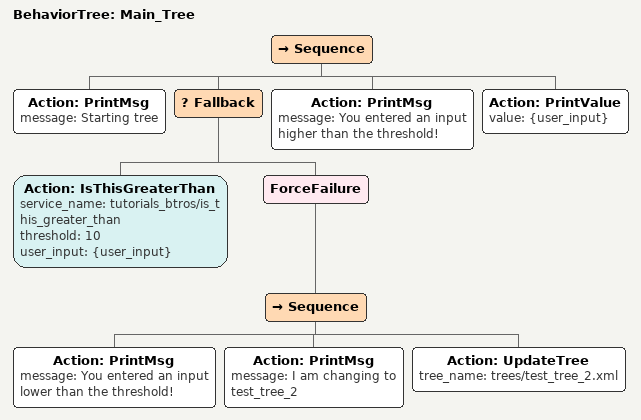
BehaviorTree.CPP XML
<?xml version="1.0"?>
<!-- Basic use of the fallback and sequence nodes and decorator node ForceFailure-->
<!-- In this example, if the number entered is below the threshold, the tree being ticked is changed to the one specified -->
<root main_tree_to_execute ="Main_Tree">
	<BehaviorTree ID="Main_Tree">
		<Sequence>
			<Action ID="PrintMsg" message="Starting tree"/>
			<Fallback>
				<Action ID="IsThisGreaterThan" service_name="tutorials_btros/is_this_greater_than"  threshold="10" user_input='{user_input}' />
				<ForceFailure>
					<Sequence>
						<Action ID="PrintMsg" message="You entered an input lower than the threshold!"/>
						<Action ID="PrintMsg" message="I am changing to test_tree_2"/>
						<Action ID="UpdateTree" tree_name="trees/test_tree_2.xml"/> <!--Path relative to package tutorials_BehaviorTree.ROS -->
					</Sequence>
				</ForceFailure>
			</Fallback>
			<Action ID="PrintMsg" message="You entered an input higher than the threshold!"/>
			<Action ID="PrintValue" value="{user_input}"/>
		</Sequence>
	</BehaviorTree>
</root>
